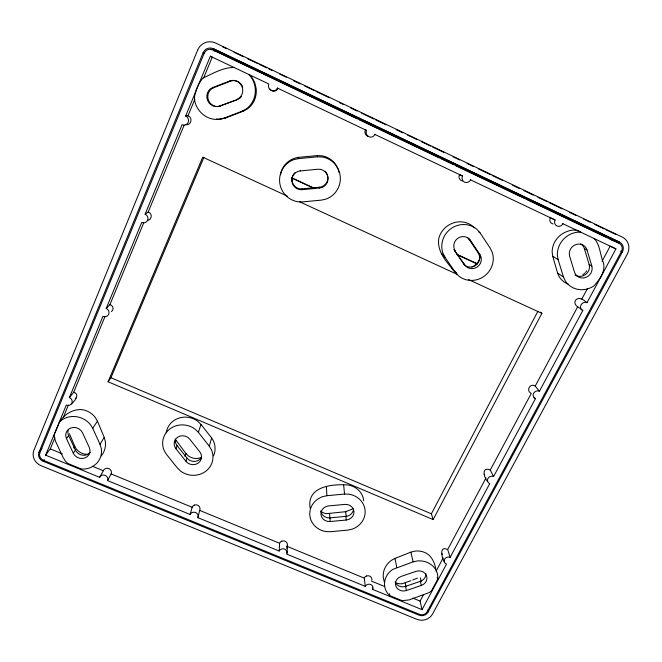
<?xml version="1.0" encoding="UTF-8"?>
<svg xmlns="http://www.w3.org/2000/svg" width="662" height="662" viewBox="0 0 662 662"><rect width="100%" height="100%" fill="white"/><g stroke="black" fill="none" stroke-linecap="round" stroke-linejoin="round"><path stroke-width="0.99" d="M286.96 548.285L287.043 546.349A4.121 3.947 -14.4 0 0 287.142 543.328A4.038 3.873 -14.4 0 0 281.904 541.177M287.018 553.175L287.349 545.356M302.046 189.688A9.425 9.301 79.8 0 1 291.884 181.181A9.425 9.301 79.8 0 1 300.234 170.928L317.909 169.249A9.425 9.301 -90 0 1 328.038 177.755A9.425 9.301 -90 0 1 319.647 188.016L302.046 189.688L302.087 188.869A9.334 9.21 79.9 0 1 295.178 172.476M374.915 134.386A4.742 4.601 -76.8 0 1 368.767 136.703A4.742 4.601 -76.8 0 1 366.582 130.422L277.411 88.063A4.857 4.675 79.6 0 1 271.23 90.437A4.857 4.675 79.6 0 1 268.846 84L210.35 56.212L185.658 115.999A4.824 4.617 62.2 0 1 188.165 122.338A4.824 4.617 62.2 0 1 182.075 124.679L145.127 214.157A4.651 4.444 43.9 0 1 147.643 220.181A4.651 4.444 43.9 0 1 141.718 222.424L106.193 308.467A4.518 4.253 31.2 0 1 108.7 314.193A4.518 4.253 31.2 0 1 102.941 316.337L69.402 397.564A4.411 4.063 24.4 0 1 71.91 403.026A4.411 4.063 24.4 0 1 66.299 405.078L45.62 455.158L99.656 477.343A4.278 3.914 17.1 0 1 105.159 475.366A4.278 3.914 17.1 0 1 107.567 480.587L190.126 514.473A4.195 3.848 8.8 0 1 195.604 512.537A4.195 3.848 8.8 0 1 197.839 517.643L279.174 551.024L279.637 543.295A4.121 3.947 -14.4 0 1 281.805 541.135M437.656 579.324L437.863 576.643A19.289 17.427 -10 0 0 417.374 560.937L413.129 561.848L392.905 569.328A19.256 17.394 -8.9 0 0 387.841 593.706L389.794 595.643L402.148 600.707L409.265 599.896L429.324 592.531L431.541 590.711L437.656 579.324L437.152 577.496M300.234 170.928L300.283 170.283M298.231 158.657L317.57 156.82L322.419 157.002A21.838 21.556 -90 0 1 326.234 199.022L321.558 200.098L302.443 201.91L297.643 201.728A21.838 21.548 79.8 0 1 293.506 159.749L298.231 158.657L298.421 157.341L317.305 155.611L322.038 155.81A20.911 20.721 40.2 0 1 335.717 164.573L338.249 169.489L338.836 172.194M197.839 517.643L199.734 510.41A4.187 4.03 -3.8 0 0 194.33 505.098M190.126 514.473L192.154 507.291A4.187 4.03 -3.8 0 1 194.438 505.139M209.291 446.188L198.385 432.344L195.199 429.224A20.249 18.9 13.1 0 0 170.556 428.446A20.249 18.9 13.1 0 0 164.201 450.64L166.468 454.364L177.449 468.042L180.618 471.096A20.158 18.784 11.5 0 0 205.021 471.791A20.158 18.784 11.5 0 0 211.509 449.92L209.291 446.188L211.625 437.963L200.991 424.425L197.88 421.371A19.761 18.486 13.3 0 0 178.293 418.318A19.761 18.486 13.3 0 0 166.261 432.758M213.603 455.828C216.035 450.003 215.498 443.068 211.625 437.963M198.385 432.344L200.991 424.425M185.981 461.315L175.927 448.72A8.738 8.159 13.1 0 1 177.548 437.284A8.738 8.159 13.1 0 1 189.762 439.179L199.792 451.84A8.697 8.101 11.4 0 1 198.128 463.168A8.697 8.101 11.4 0 1 185.981 461.315L187.056 458.121L177.093 445.634A8.664 8.093 13.2 0 1 175.389 439.585M184.963 456.35L185.931 453.536L175.182 439.08M175.927 448.72L177.093 445.634M175.215 442.34L175.96 440.429M38.909 452.411L203.085 52.761A8.267 7.845 71.9 0 1 213.437 48.731L619.558 242.151A7.687 7.092 -44 0 1 622.404 251.949L428.049 612.135A6.744 6.041 -9.6 0 1 419.054 615.18L43.113 461.232A7.241 6.579 21.7 0 1 38.909 452.411L41.929 448.48M59.472 422.108L54.301 434.636L54.4 437.565L55.716 441.719L63.18 457.616L65.555 461.34L67.814 463.441L81.31 468.986L84.397 469.077A20.456 18.735 20.2 0 0 101.286 448.455L100.028 444.318L92.713 428.314L90.346 424.524A20.572 18.867 21.5 0 0 61.624 420.089L59.472 422.108C64.057 414.395 72.795 409.033 81.865 409.604A20.017 19.231 12.6 0 1 95.204 417.317L97.438 421.148L104.224 437.4L105.357 441.62A20.431 19.612 10.9 0 1 101.294 455.919M45.62 455.158L50.271 448.902L54.896 437.706M63.478 416.961L68.376 405.111M69.402 397.564L73.689 392.252L105.126 316.221M106.193 308.467L109.9 304.677L143.654 223.036M145.127 214.157L148.189 212.072L184.094 125.242M185.658 115.999L188.008 115.776L194.851 99.217M203.615 78.025L212.237 57.164L210.35 56.212M540.482 312.133L541.872 313.366L433.147 519.587L108.072 381.767L202.729 157.167L287.275 196.109M108.072 381.767L110.951 377.729L203.921 157.308M433.147 519.587L431.376 513.811L537.925 311.206M107.567 480.587L111.084 473.926A4.27 4.096 6.9 0 0 111.108 470.806A4.195 4.022 6.9 0 0 105.614 468.547A4.27 4.096 6.9 0 0 103.313 470.732L99.656 477.343M279.174 551.024A4.129 3.773 0.5 0 1 284.627 549.129A4.129 3.773 0.5 0 1 286.704 554.119L365.3 586.375A4.071 3.682 -6.3 0 1 370.72 584.521A4.071 3.682 -6.3 0 1 372.648 589.395L422.025 609.661L420.056 601.088L423.399 594.848M436.101 571.141L443.135 558.008M422.025 609.661L446.486 564.148A4.104 3.715 -12.6 0 1 444.657 559.208A4.104 3.715 -12.6 0 1 450.152 557.33L447.669 549.534L486.032 477.914M493.579 476.541L490.277 469.995L531.288 393.418C525.636 390.969 530.039 382.562 535.219 386.078L539.422 391.242A4.344 4.03 -27.9 0 0 533.638 393.278A4.344 4.03 -27.9 0 0 535.409 398.706L493.579 476.541A4.212 3.873 -19 0 0 487.944 478.494A4.212 3.873 -19 0 0 489.739 483.665L450.152 557.33M535.219 386.078L577.719 306.729C575.146 305.571 573.788 301.855 575.973 299.704C579.606 296.419 584.165 300.382 587.012 302.691L615.941 248.879L562.708 223.648M581.84 299.042L587.426 288.607M602.048 261.316L610.157 246.181L615.941 248.879M539.422 391.242L582.808 310.519A4.502 4.171 -38 0 1 581.071 304.818A4.502 4.171 -38 0 1 587.012 302.691M71.372 403.944C74.326 401.602 80.557 393.964 73.689 392.252M100.028 444.318L104.224 437.4M92.713 428.314L97.438 421.148M73.292 453.205L66.481 438.592A8.879 8.143 21.5 0 1 70.917 427.958A8.879 8.143 21.5 0 1 82.518 432.783L89.271 447.438A8.829 8.085 20.2 0 1 84.819 457.955A8.829 8.085 20.2 0 1 73.292 453.205L75.385 450.069L68.641 435.579A8.796 8.076 21.6 0 1 68.459 429.324M73.705 447.975L74.798 446.37L69.444 433.709M66.481 438.592L68.641 435.579M43.113 461.232L44.296 459.627M75.369 398.582L76.196 397.788M111.464 311.537C114.319 309.717 113.111 305.223 109.9 304.677M216.441 118.928A22.26 21.068 62.4 0 0 221.091 119.019L225.717 117.935L243.475 111.092L247.654 108.783A22.864 21.722 65.5 0 0 256.169 88.485L254.779 82.742L252.015 77.512L249.69 74.955M234.058 67.483C223.044 67.334 212.783 73.581 203.002 78.042C198.112 83.453 194.81 91.596 194.388 98.87A22.947 21.987 69.1 0 0 218.973 119.375L223.739 118.258L242.052 111.241L246.363 108.874A22.98 22.045 72.3 0 0 251.039 77.015L248.672 74.425M435.737 569.055C434.934 563.718 432.7 558.471 428.645 554.797A18.751 17.833 -26.9 0 0 414.975 551.107L410.862 552.149L394.991 558.405L391.25 560.449A19.215 18.271 -25.5 0 0 383.257 577.38L384.316 581.997M395.859 582.85A12.669 12.057 -26 0 0 402.306 583.694L410.837 580.723M412.707 579.986L417.374 578.133M236.491 99.929L219.883 105.994A9.905 9.483 69.1 0 1 207.487 100.161A9.905 9.483 69.1 0 1 212.775 87.516L229.697 80.979L230.45 81.211A9.814 9.417 72.4 0 1 237.699 81.509M212.775 87.516L213.694 87.682L230.45 81.211M219.883 105.994L237.418 99.573A9.814 9.417 72.4 0 0 241.34 96.66M395.115 582.055A8.242 7.447 -8.9 0 0 405.558 586.366L420.345 581.319A8.25 7.464 -10.1 0 0 425.906 573.573M406.418 590.545L421.338 585.456A8.325 7.522 -10 0 0 426.518 575.725A8.325 7.522 -10 0 0 415.984 571.356L401.007 576.478A8.308 7.505 -8.9 0 0 395.876 586.184A8.308 7.505 -8.9 0 0 406.418 590.545L405.558 586.366M147.345 220.413C151.979 220.165 152.732 213.214 148.189 212.072M321.103 511.585A12.876 12.437 -20.6 0 0 326.523 513.654L345.721 511.701L351.688 509.359A12.967 12.032 -5.1 0 0 353.003 508.366M201.281 457.583L197.913 458.418A13.199 12.818 -0.4 0 1 188.124 455.737L185.931 453.536M298.421 157.341C293.15 157.978 288.458 160.8 284.974 164.747A21.283 20.994 80.1 0 0 280.514 174.801M363.703 500.853A19.206 17.8 -5.1 0 0 347.939 484.965C332.101 483.848 306.183 486.33 310.197 508.433M326.904 495.706L322.593 496.641A19.67 18.18 -3.6 0 0 309.824 515.483A19.67 18.18 -3.6 0 0 326.068 531.594L330.446 531.71L347.898 530.096L352.176 529.17A19.67 18.18 -5.1 0 0 365.085 510.352A19.67 18.18 -5.1 0 0 348.957 494.191L344.538 494.059L326.904 495.706L326.407 486.438M223.739 118.258L225.717 117.935M211.062 49.724L212.047 49.559M242.052 111.241L243.475 111.092M302.087 188.869L319.514 187.214A9.334 9.21 89.9 0 0 325.141 171.292M320.83 510.915A8.416 7.787 -3.6 0 0 329.957 517.866L345.878 516.385A8.416 7.787 -5.1 0 0 353.434 509.906M330.173 521.524L346.234 520.034A8.49 7.845 -5.1 0 0 353.955 511.436A8.49 7.845 -5.1 0 0 344.77 504.411L328.642 505.909A8.49 7.845 -3.6 0 0 320.954 514.498A8.49 7.845 -3.6 0 0 330.173 521.524L329.957 517.866M185.724 124.638C191.144 125.797 193.147 117.497 188.008 115.776M50.271 448.902L62.344 453.867M92.266 466.18L103.313 470.732M111.084 473.926L192.154 507.291M199.734 510.41L279.637 543.295M287.043 546.349L364.282 578.133L365.3 586.375M371.514 581.112L384.73 586.549M412.674 598.051L420.056 601.088M110.951 377.729L431.376 513.811M366.582 130.422L365.416 129.926A4.667 4.584 -69.1 0 0 365.217 133.467A4.576 4.493 -69.1 0 0 368.643 136.422M213.437 48.731L619.558 242.151M619.011 243.161L212.974 49.849A7.025 6.67 71.9 0 0 204.177 53.274L39.919 452.825A6.157 5.594 21.7 0 0 43.485 460.322L419.501 614.353A5.735 5.131 -9.6 0 0 427.147 611.762L621.436 251.486A6.537 6.032 -44 0 0 619.011 243.161L610.877 239.561A6.405 5.751 -32.5 0 1 611.556 239.942M470.641 179.857A4.675 4.485 -55.7 0 1 464.542 182.124A4.675 4.485 -55.7 0 1 462.539 176.009L459.552 174.644A4.642 4.427 -39.9 0 0 459.229 178.078A4.551 4.344 -39.8 0 0 462.523 180.949M299.489 201.728L457.318 274.424M468.588 279.612L541.872 313.366M562.99 223.723A4.634 4.344 -46.9 0 1 556.924 225.941A4.634 4.344 -46.9 0 1 555.104 219.974L550.412 217.806A4.634 4.262 -34.3 0 0 549.973 221.133A4.551 4.179 -34.3 0 0 553.134 223.93M291.487 177.946L313.978 188.372M457.401 254.829L477.087 263.948M291.23 177.524L314.657 188.38M456.78 254.249L477.17 263.699M620.575 251.097L622.404 251.949M490.277 469.995C481.307 466.189 483.624 477.625 487.679 481.489M374.51 134.245L462.539 176.009M470.301 179.75L555.104 219.974M222.804 46.944L226.536 48.723M233.992 52.281L243.318 56.733M247.977 58.959L257.303 63.403M259.165 64.297L266.629 67.855M268.491 68.74L272.223 70.52M279.678 74.078L286.207 77.197M293.663 80.756L300.192 83.867M304.851 86.093L314.177 90.545M316.039 91.43L329.097 97.662M339.349 102.552L343.082 104.331M350.537 107.889L357.066 111.001M361.725 113.227L373.848 119.011M375.71 119.905L385.963 124.795M396.224 129.686L402.753 132.805M407.411 135.023L416.737 139.475M421.396 141.701L430.722 146.145M432.584 147.038L443.772 152.376M453.098 156.828L459.618 159.939M467.082 163.497L473.603 166.609M478.27 168.835L490.393 174.619M492.255 175.504L502.508 180.403M512.769 185.294L519.289 188.405M523.956 190.631L533.274 195.083M537.941 197.309L547.259 201.753M549.129 202.646L562.179 208.869M569.643 212.428L576.163 215.547M583.627 219.105L590.148 222.217M594.815 224.443L604.133 228.887M606.003 229.78L613.459 233.338M212.974 49.849L357.265 118.829M359.127 119.714L439.311 157.887M441.182 158.772L453.304 164.548M455.166 165.434L524.163 198.277M526.033 199.163L606.218 237.344M608.08 238.229L609.95 239.114M203.085 52.761L204.5 53.473M580.723 243.906A9.26 8.631 -43.6 0 1 584.364 248.573L587.004 249.938L591.82 265.992A9.293 8.647 -41.8 0 1 585.696 277.469A9.293 8.647 -41.8 0 1 574.525 272.231L569.643 256.235A9.342 8.714 -43.4 0 1 575.766 244.617A9.342 8.714 -43.4 0 1 587.004 249.938M447.669 549.534C438.625 545.124 441.943 558.505 444.434 562.071M611.407 238.577L612.201 239.023M584.364 248.573L589.139 264.477L591.82 265.992M277.411 88.063L277.966 88.385A4.816 4.617 72.8 0 1 275.433 90.859A4.725 4.535 72.8 0 1 270.079 89.155M558.107 259.612L557.354 255.069A21.656 20.183 -43.4 0 1 577.802 232.172L581.021 232.296C575.377 228.15 568.112 230.467 562.617 233.612A21.747 19.761 -31.2 0 0 552.141 251.949L552.753 256.326L558.107 259.612L563.47 277.014L565.381 281.093A21.54 20.034 -41.8 0 0 593.971 285.91C599.391 279.894 605.912 271.312 603.355 262.624C600.045 254.829 600.235 245.056 594.261 238.585M552.753 256.326L557.594 273.075L563.47 277.014M478.461 231.7L480.033 232.858L490.269 248.242L492.28 252.388A21.366 20.472 -40.9 0 1 483.707 276.575A21.366 20.472 -40.9 0 1 458.303 275.706C449.572 265.032 436.655 253.662 438.749 238.676C440.801 229.64 448.968 222.755 458.154 221.894A20.754 19.67 -25.6 0 1 473.148 226.603L474.331 227.943M577.719 306.729L582.808 310.519M467.38 237.385A9.177 8.821 -43.4 0 1 468.919 239.106L470.467 240.389L479.892 254.456A9.218 8.838 -40.9 0 1 477.219 267.001A9.218 8.838 -40.9 0 1 464.699 264.899L459.9 258.494M468.919 239.106L478.254 253.05L479.892 254.456M453.834 249.524L464.699 264.899M441.413 253.273L444.914 257.121L455.241 272.314M451.501 268.102L454.48 271.412A20.828 19.984 -41.5 0 0 456.581 272.959M480.033 232.858L476.963 229.383A21.465 20.63 -43.2 0 0 451.302 228.415A21.465 20.63 -43.2 0 0 442.853 252.983L444.914 257.121M534.234 397.192L535.409 398.706M613.558 240.223L614.096 240.96M454.389 250.344L458.799 256.864M74.798 446.37L76.395 449.093A13.463 12.934 10.6 0 0 88.898 454.256M484.162 474.207L484.716 475.283M441.819 553.424L442.348 554.499M557.594 273.075L559.365 276.997A21.085 19.082 -29.6 0 0 568.501 284.213M420.395 577.934L421.272 581.567M427.578 610.141L428.049 612.135M420.345 581.319L421.338 585.456M410.862 552.149L413.129 561.848M317.305 155.611L317.57 156.82M405.235 582.941L406.013 586.689M394.991 558.405L396.77 567.458M389.471 593.756L389.794 595.643M319.514 187.214L319.647 188.016M372.4 587.55L372.648 589.395M343.628 484.832L344.538 494.059M345.721 511.701L346.209 516.732M345.878 516.385L346.234 520.034M329.585 513.671L329.858 518.462M90.28 452.345A8.747 8.018 20.3 0 1 75.385 450.069M366.533 576.039A3.989 3.79 -22.4 0 1 371.647 578.149A4.063 3.864 -22.4 0 1 371.821 580.135M364.183 578.091A4.063 3.864 -22.4 0 1 366.434 575.998M238.444 81.906A9.814 9.417 72.4 0 1 242.739 87.028M220.736 105.986A9.806 9.392 69.2 0 1 208.456 100.21A9.806 9.392 69.2 0 1 213.694 87.682M229.697 80.979A9.913 9.508 72.3 0 1 242.102 86.83A9.913 9.508 72.3 0 1 236.739 99.515M201.488 457.368A8.623 8.035 11.5 0 1 187.056 458.121M455.241 250.906A9.26 8.904 -43.2 0 1 457.872 238.237A9.26 8.904 -43.2 0 1 470.467 240.389M480.289 256.839A14.051 13.488 -41.6 0 1 471.907 267.051M213.892 50.825A6.819 6.388 67.6 0 1 215.531 51.355M478.254 253.05A9.136 8.755 -41.1 0 1 475.614 265.47A9.136 8.755 -41.1 0 1 463.21 263.393M589.139 264.477A9.202 8.565 -41.9 0 1 585.539 274.54A9.202 8.565 -41.9 0 1 575.005 274.854M586.739 270.808A14.581 13.199 -29.5 0 1 585.597 272.281M584.968 272.967A14.581 13.199 -29.5 0 1 582.825 274.788M614.394 233.785A13.108 12.123 -44.3 0 1 615.784 234.571M197.624 50.163L33.878 450.342A12.677 11.511 21.7 0 0 41.234 465.775L416.837 619.309A11.808 10.567 -9.6 0 0 432.567 613.988L627.237 254.241A13.455 12.412 -44 0 0 622.28 237.087L215.762 43.096A14.465 13.728 71.9 0 0 197.624 50.163"/></g></svg>
